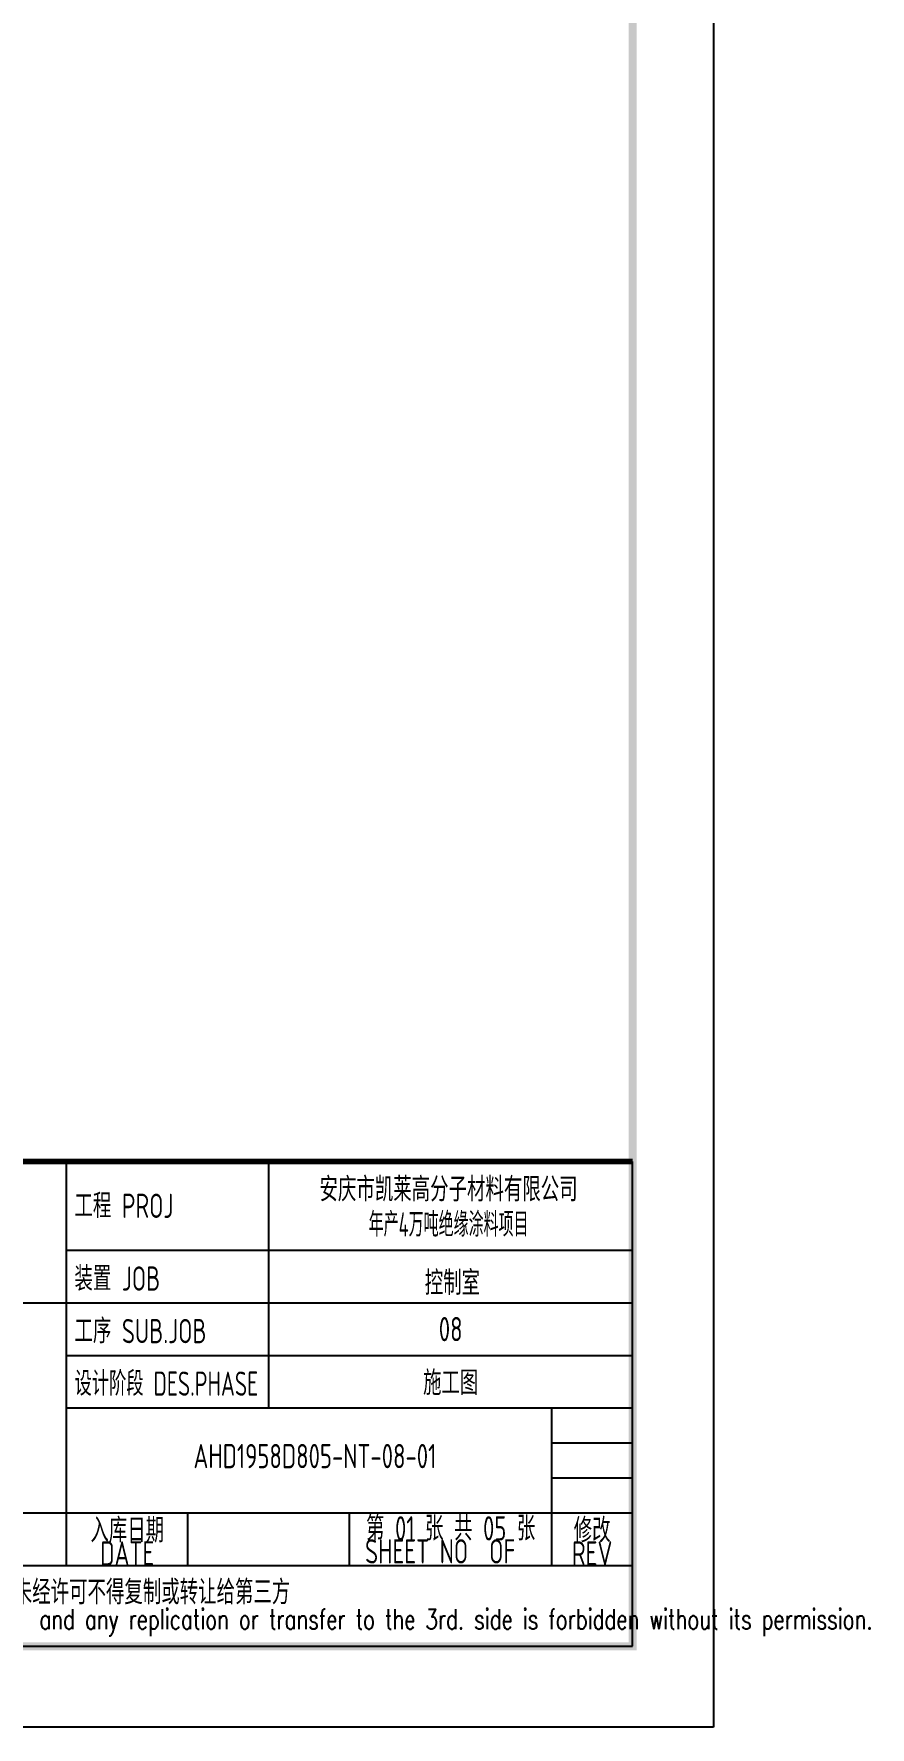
# Model space of a CAD drawing. Extents: x 5136380 to 5447195, y -425726 to -253846.
# Drawn here: x 5262206 to 5272549, y -362045 to -341095 of the extents above; entities that cross this region are included whole.
import ezdxf
from ezdxf.enums import TextEntityAlignment as Align

# ---------------------------------------------------------------- set-up
doc = ezdxf.new("R2010")
doc.units = 0
doc.header["$LTSCALE"] = 1000
doc.header["$MEASUREMENT"] = 0
doc.layers.get('0').update_dxf_attribs({"linetype": 'CONTINUOUS'})
doc.styles.add('ECEC_TQ', font='txt_l.shx', dxfattribs={"bigfont": 'hztxt_l.shx'})
doc.styles.add('sceie', font='sceie.shx', dxfattribs={"bigfont": 'sceic.shx'})

msp = doc.modelspace()

# ---------------------------------------------------------------- linework, layer by layer
at = {"color": 0}
msp.add_line((5270611.3, -320044.9), (5270611.3, -362044.9), dxfattribs=at)
for p, q in [((5262611.3, -360044.9), (5262611.3, -355044.9)), ((5265111.3, -358094.9), (5265111.3, -355044.9)), ((5269611.3, -361044.9), (5269611.3, -355044.9)), ((5262611.3, -356144.9), (5269611.3, -356144.9)), ((5251611.3, -356794.9), (5262611.3, -356794.9)), ((5262611.3, -356794.9), (5269611.3, -356794.9)), ((5262611.3, -357444.9), (5269611.3, -357444.9)), ((5262611.3, -358094.9), (5269611.3, -358094.9)), ((5268611.3, -360044.9), (5268611.3, -358094.9)), ((5268611.3, -358528.2), (5269611.3, -358528.2)), ((5268611.3, -358961.6), (5269611.3, -358961.6)), ((5257111.3, -359394.9), (5269611.3, -359394.9)), ((5264111.3, -360044.9), (5264111.3, -359394.9)), ((5266111.3, -360044.9), (5266111.3, -359394.9)), ((5251611.3, -360044.9), (5269611.3, -360044.9)), ((5251611.3, -361044.9), (5269611.3, -361044.9)), ((5270611.3, -362044.9), (5211211.3, -362044.9))]:
    msp.add_line(p, q)
at = {"color": 0, "const_width": 100}
msp.add_lwpolyline([(5269611.3, -361044.9), (5213711.3, -361044.9), (5213711.3, -321044.9), (5269611.3, -321044.9)], close=True, dxfattribs=at)
at = {"const_width": 70}
msp.add_lwpolyline([(5269611.3, -355044.9), (5251611.3, -355044.9)], dxfattribs=at)

# ---------------------------------------------------------------- texts
for s, height, style, width, p in [('安庆市凯莱高分子材料有限公司', 300, 'sceie', 0.8, (5267335.1, -355374.8)), ('年产4万吨绝缘涂料项目', 300, 'sceie', 0.65, (5267335.1, -355809.8)), ('控制室', 300, 'sceie', 0.8, (5267382.8, -356530.9)), ('08', 300, 'sceie', 0.8, (5267361.3, -357119.9)), ('施工图', 300, 'sceie', 0.8, (5267361.3, -357769.9)), ('入库日期', 300, 'sceie', 0.8, (5263361.3, -359594.9)), ('第 01 张 共 05 张', 300, 'sceie', 0.8, (5267361.3, -359569.9)), ('修改', 300, 'sceie', 0.8, (5269111.3, -359594.9)), ('DATE', 300, 'sceie', 0.8, (5263361.3, -359894.9)), ('SHEET NO  OF  ', 300, 'sceie', 0.8, (5267361.3, -359869.9)), ('REV', 300, 'sceie', 0.8, (5269111.3, -359894.9)), ('本文件专有权属安徽华东化工医药工程有限责任公司所有,未经许可不得复制或转让给第三方', 300, 'sceie', 0.8, (5260782.5, -360393.8)), ('The proprietary right of this document belongs to Anhui Huadong Chemical And Medical Engineering  Co.,Ltd.  and any replication or transfer to the 3rd. side is forbidden without its permission. ', 250, 'ECEC_TQ', 0.72, (5260611.3, -360744.9))]:
    msp.add_text(s, height=height, dxfattribs=dict(style=style, width=width)).set_placement(p, align=Align.MIDDLE)
at = {"style": 'sceie'}
for s, width, p in [('工程 PROJ', 0.8, (5262708.2, -355744.9)), ('装置 JOB', 0.8, (5262708.2, -356644.9)), ('工序 SUB.JOB', 0.8, (5262708.2, -357294.9)), ('设计阶段 DES.PHASE', 0.75, (5262708.2, -357944.9))]:
    msp.add_text(s, height=300, dxfattribs=dict(at, width=width)).set_placement(p)
at = {"style": 'sceie', "width": 0.8}
msp.add_attdef('AHD1958D805-NT-08-01', text='200320-02-040', height=300, dxfattribs=at).set_placement((5265682.1, -358691.2), align=Align.MIDDLE)

doc.saveas('drawing.dxf')
